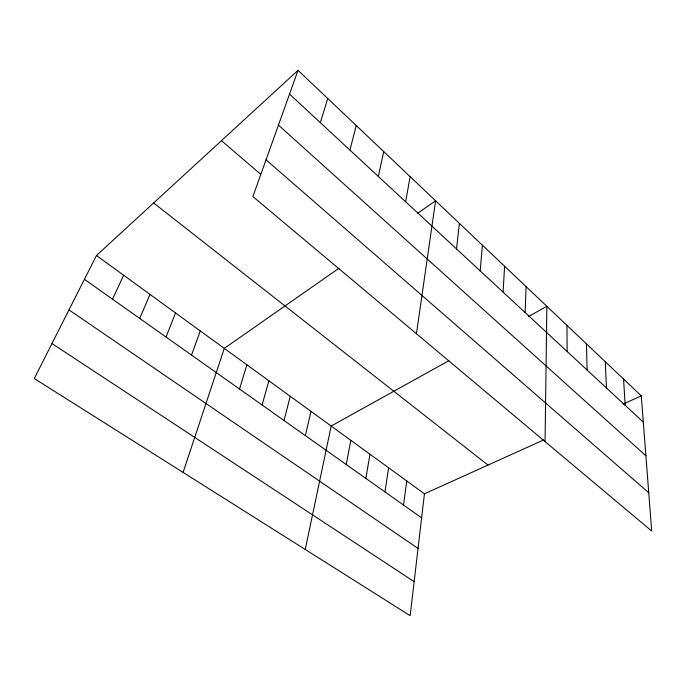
<?xml version="1.0" encoding="UTF-8"?>
<svg xmlns="http://www.w3.org/2000/svg" width="686" height="686" viewBox="0 0 686 686"><rect width="100%" height="100%" fill="white"/><g stroke="black" fill="none" stroke-linecap="round" stroke-linejoin="round"><path stroke-width="1.03" d="M545.061 441.595L546.862 306.316L528.254 316.649M525.167 312.593L526.093 286.619M503.078 292.107L504.613 266.254M480.209 270.893L482.404 245.176M456.507 248.924L459.406 223.37M543.681 439.94L424.445 493.8L410.168 615.676L34.3 378.543L96.46 255.501L298.033 70.324L641.281 395.865L651.7 531.024L252.885 196.565L298.033 70.324M403.531 505.059L406.755 480.946M416.445 333.73L435.584 200.775L417.397 213.483M384.949 491.913L388.61 467.758M365.861 478.408L369.977 454.226M405.649 201.77L410.134 176.645M346.25 464.533L350.846 440.326M305.244 549.486L331.184 426.04L448.824 360.742M378.338 176.439L383.714 151.589M305.364 435.61L310.99 411.368M284.047 420.527L290.229 396.285M349.929 150.097L356.266 125.555M262.103 405.006L268.869 380.764M320.345 122.665L327.728 98.484M239.517 389.022L246.9 364.806M183.085 472.414L224.288 348.377L339.107 268.166M191.54 355.082L200.286 330.935M166.046 337.04L175.539 312.962M139.721 318.415L150.011 294.414M112.538 299.182L123.669 275.266M623.094 404.08L641.281 395.865M51.973 343.557L414.155 581.659M68.986 309.892L418.048 548.448M84.438 279.305L421.624 517.861M96.46 255.501L424.445 493.8M153.647 202.97L488.003 465.091M221.467 140.664L260.766 174.355M266.031 159.812L648.75 492.745M278.447 125.092L645.903 455.796M289.535 94.093L643.305 422.13M623.557 379.058L625.169 405.315M605.284 361.728L606.45 387.959M586.427 343.84L587.122 370.037M566.962 325.387L567.159 351.524"/></g></svg>
